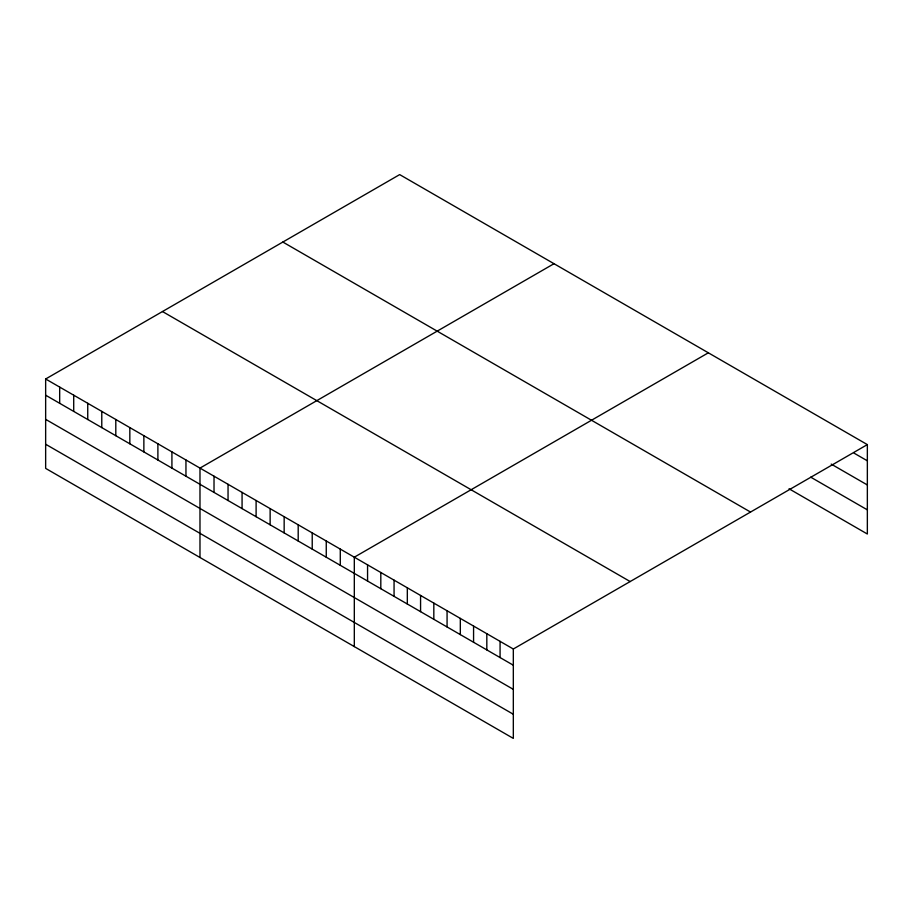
<?xml version="1.0" encoding="UTF-8"?>
<svg xmlns="http://www.w3.org/2000/svg" width="913" height="913" viewBox="0 0 913 913"><rect width="100%" height="100%" fill="white"/><g stroke="black" fill="none" stroke-linecap="round" stroke-linejoin="round"><path stroke-width="1.37" d="M45.65 378.986L513.323 649.006L513.323 738.4L45.65 468.392L45.65 378.986L399.677 174.6L867.35 444.608L867.35 534.014L789.049 488.797M554.008 263.697L199.981 468.095L199.981 557.501M708.34 352.806L354.312 557.192L354.312 646.598M513.323 649.006L867.35 444.608M854.1 453.168L867.35 460.814M831.207 464.101L867.35 484.963M810.733 477.168L867.35 509.853M282.847 242.048L750.52 512.056M162.48 311.538L630.153 581.547M45.65 395.203L513.323 665.212M45.65 419.352L513.323 689.361M45.65 444.243L513.323 714.251M500.073 641.348L500.073 657.554M486.823 633.702L486.823 649.908M473.573 626.044L473.573 642.261M460.323 618.398L460.323 634.603M447.073 610.751L447.073 626.957M433.823 603.094L433.823 619.311M420.573 595.447L420.573 611.653M407.324 587.801L407.324 604.007M394.062 580.143L394.062 596.36M380.812 572.497L380.812 588.702M367.562 564.85L367.562 581.056M340.287 549.101L340.287 565.307M326.261 540.998L326.261 557.204M312.223 532.895L312.223 549.101M298.197 524.792L298.197 541.01M284.16 516.701L284.16 532.907M270.134 508.598L270.134 524.804M256.108 500.495L256.108 516.701M242.071 492.392L242.071 508.598M228.045 484.289L228.045 500.507M214.019 476.198L214.019 492.404M185.955 459.992L185.955 476.198M171.918 451.889L171.918 468.107M157.892 443.798L157.892 460.004M143.866 435.695L143.866 451.901M129.829 427.592L129.829 443.798M115.803 419.489L115.803 435.695M101.777 411.386L101.777 427.604M87.739 403.295L87.739 419.501M73.713 395.192L73.713 411.398M59.676 387.089L59.676 403.295"/></g></svg>
